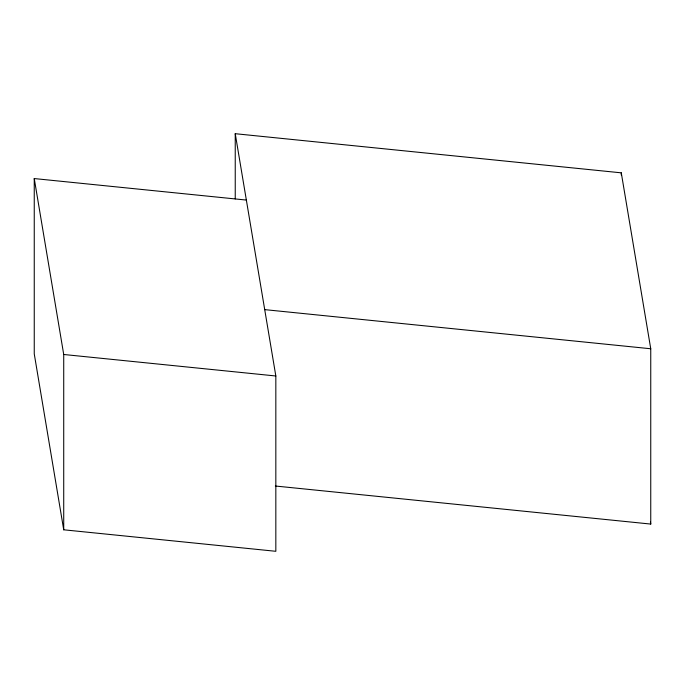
<?xml version="1.0" encoding="UTF-8"?>
<svg xmlns="http://www.w3.org/2000/svg" width="685" height="685" viewBox="0 0 685 685"><rect width="100%" height="100%" fill="white"/><g stroke="black" fill="none" stroke-linecap="round" stroke-linejoin="round"><path stroke-width="1.03" d="M235.238 198.915L235.238 133.703L621.278 172.834L650.75 348.759L650.75 524.068L275.353 486.016M235.238 133.703L275.832 375.988L275.832 551.297L63.722 529.796L34.25 353.871L34.25 178.562L246.36 200.063M264.718 309.629L650.75 348.759M34.25 178.562L63.722 354.487L275.832 375.988M650.399 521.961L650.75 524.068M621.278 172.834L621.278 174.975M63.722 354.487L63.722 529.796"/></g></svg>
